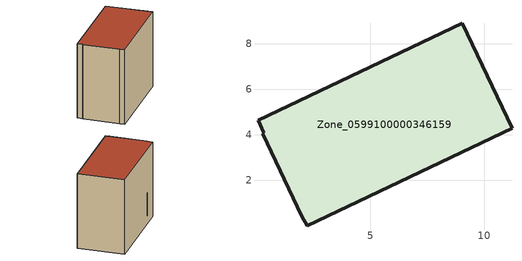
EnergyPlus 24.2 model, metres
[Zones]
Zone_0599100000346159
 floor ground (C_G): 1.98,0.44 0.27,4.05 0.32,4.1 0.06,4.64 9.03,8.9 11.22,4.29 2.23,0.02 z0
 wall outside (C_F): 9.03,8.9 0.06,4.64 0.32,4.1 0.27,4.05 1.98,0.44 2.23,0.02 11.22,4.29 9.03,8.9 z0:8.37
 roof outside (C_R): 1.98,0.44 2.23,0.02 11.22,4.29 9.03,8.9 0.06,4.64 0.32,4.1 0.27,4.05 z8.37
[BUILDING]
Pand.0599100000346159: North Axis=0; Terrain=City; Loads Convergence Tolerance Value=0.04; Temperature Convergence Tolerance Value=0.4; Solar Distribution=FullExterior; Maximum Number of Warmup Days=25; Minimum Number of Warmup Days=1
[Site:Location]
Rotterdam.The.Hague.AP_ZH_NLD Design_Conditions: Latitude=51.96; Longitude=4.45; Time Zone=1; Elevation=-4.5
[SITE:GROUNDTEMPERATURE:BUILDINGSURFACE]
18, 18, 18, 18, 18, 18, 18, 18, 18, 18, 18, 18
[MATERIAL] Thermal Absorptance=0.9; Solar Absorptance=0.7; Visible Absorptance=0.7
Name | Roughness | Thickness | Conductivity | Density | Specific Heat
G.TI.1992-2005 | MediumSmooth | 0.15 | 0.06 | 540 | 1210
F.TI.1992-2005 | Rough | 0.3 | 0.12 | 1920 | 840
R.TI.1992-2005 | MediumRough | 0.2 | 0.08 | 1500 | 1000
[CONSTRUCTION]
C_G: G.TI.1992-2005
C_F: F.TI.1992-2005
C_R: R.TI.1992-2005
[ZONE]
Zone_0599100000346159: Type=1; Multiplier=1; Ceiling Height=Autocalculate; Volume=Autocalculate; Floor Area=autocalculate; Part of Total Floor Area=Yes
[ZONEINFILTRATION:DESIGNFLOWRATE]
Infil_Zone_0599100000346159: Zone or ZoneList or Space or SpaceList=Zone_0599100000346159; Schedule=AlwaysOn; Design Flow Rate Calculation Method=Flow/Area; Flow Rate per Floor Area=0.0015; Constant Term Coefficient=1; Temperature Term Coefficient=0; Velocity Term Coefficient=0; Velocity Squared Term Coefficient=0
[HVACTEMPLATE:ZONE:IDEALLOADSAIRSYSTEM]
Zone_0599100000346159: Maximum Heating Supply Air Temperature=50; Minimum Cooling Supply Air Temperature=13; Maximum Heating Supply Air Humidity Ratio=0.0156; Minimum Cooling Supply Air Humidity Ratio=0.0077; Heating Limit=NoLimit; Cooling Limit=NoLimit; Dehumidification Control Type=ConstantSensibleHeatRatio; Cooling Sensible Heat Ratio=0.7; Dehumidification Setpoint=60; Humidification Control Type=None; Humidification Setpoint=30; Outdoor Air Method=None; Outdoor Air Flow Rate per Person=0.00944; Outdoor Air Flow Rate per Zone Floor Area=0; Outdoor Air Flow Rate per Zone=0; Demand Controlled Ventilation Type=None; Outdoor Air Economizer Type=NoEconomizer; Heat Recovery Type=None; Sensible Heat Recovery Effectiveness=0.7; Latent Heat Recovery Effectiveness=0.65
[ZONECONTROL:THERMOSTAT]
ThermostatControl_Zone_0599100000346159: Zone or ZoneList=Zone_0599100000346159; Control Type Schedule=DualSetpointControlType; Control 1=Thermostat_Zone_0599100000346159; Temperature Difference Between Cutout And Setpoint=0
[THERMOSTATSETPOINT:DUALSETPOINT]
Thermostat_Zone_0599100000346159: Heating Setpoint Temperature Schedule=HeatingSetpoint_Zone_0599100000346159; Cooling Setpoint Temperature Schedule=CoolingSetpoint_Zone_0599100000346159
[SCHEDULE:COMPACT]
HeatingSetpoint_Zone_0599100000346159: Through: 12/31, For: AllDays, Until: 24:00, 21
CoolingSetpoint_Zone_0599100000346159: Through: 12/31, For: AllDays, Until: 24:00, 24
DualSetpointControlType: Through: 12/31, For: AllDays, Until: 24:00, 4
AlwaysOn: Through: 12/31, For: AllDays, Until: 24:00, 1
